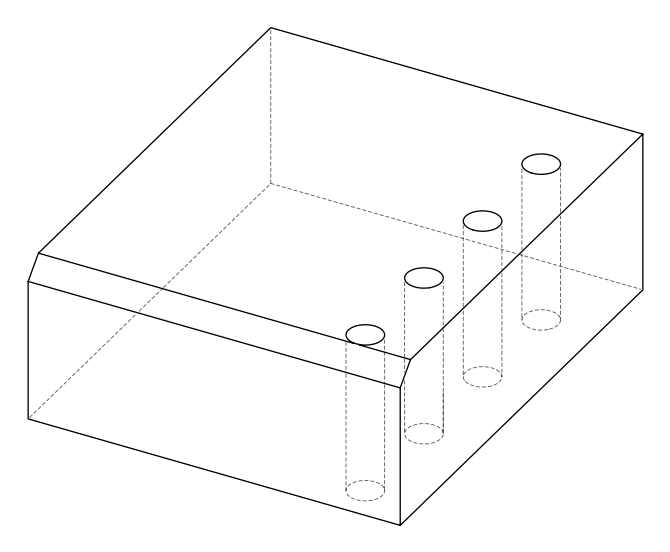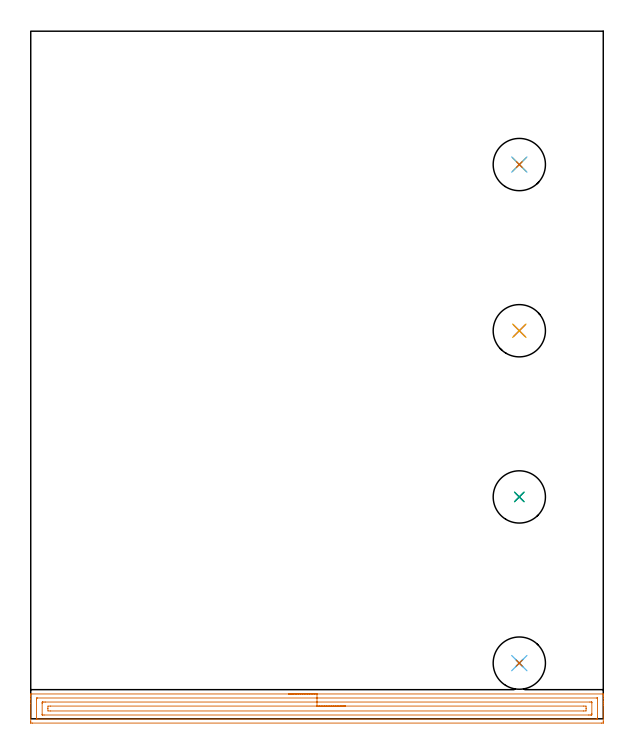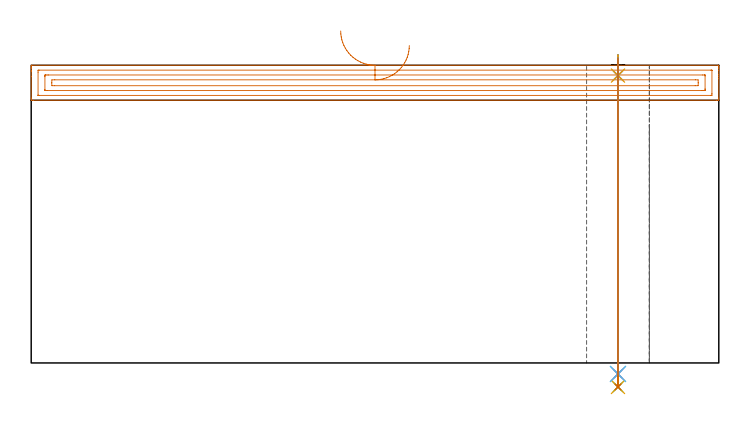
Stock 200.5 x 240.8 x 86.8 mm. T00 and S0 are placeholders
(PLAN: 13 operations, 9 tool changes, 9.9 min)
(1 AREA_MILL | FG_CHAMFER_SURFACE | UGT0205_001 | 6.64 min | 10432 mm3)
(2 SPOT_DRILL | STEP1HOLE | NXT0321_9005460120000 | 0.05 min | 182 mm3)
(3 SPOT_DRILL_1 | STEP1HOLE_1 | NXT0321_9005460120000 | 0.05 min | 184 mm3)
(4 SPOT_DRILL_2 | STEP1HOLE_2 | NXT0321_9005460120000 | 0.05 min | 184 mm3)
(5 SPOT_DRILL_3 | STEP1HOLE_3 | NXT0321_9005460120000 | 0.05 min | 183 mm3)
(6 DRILL_THROUGH_HOLE_INTO_CENTER | STEP1HOLE | NXT0301_065 | 0.37 min | 5881 mm3)
(7 DRILL_TO_ENLARGE_THROUGH_HOLE | STEP1HOLE | UGT0301_252 | 0.38 min | 16751 mm3)
(8 DRILL_THROUGH_HOLE_INTO_CENTER_1 | STEP1HOLE_1 | NXT0301_065 | 0.37 min | 5880 mm3)
(9 DRILL_TO_ENLARGE_THROUGH_HOLE_1 | STEP1HOLE_1 | UGT0301_252 | 0.38 min | 16749 mm3)
(10 DRILL_THROUGH_HOLE_INTO_CENTER_2 | STEP1HOLE_2 | NXT0301_065 | 0.37 min | 5881 mm3)
(11 DRILL_TO_ENLARGE_THROUGH_HOLE_2 | STEP1HOLE_2 | UGT0301_252 | 0.38 min | 16752 mm3)
(12 DRILL_THROUGH_HOLE_INTO_CENTER_3 | STEP1HOLE_3 | NXT0301_065 | 0.37 min | 5883 mm3)
(13 DRILL_TO_ENLARGE_THROUGH_HOLE_3 | STEP1HOLE_3 | UGT0301_252 | 0.38 min | 16750 mm3)
(TOOL UGT0205_001 | Chamfer Mill 20 x 3 x 45 deg. | D20 FL50 Z2)
(TOOL NXT0321_9005460120000 | NC Spot Drill, 142deg, 12mm, Carbide, Uncoated | D12 PA142 FL30 Z2)
(TOOL NXT0301_065 | Carbide Drill 9.4mm [860.1-0940-075A1-MM 2214] | D9.4 PA140 FL98 Z2)
(TOOL UGT0301_252 | Twist Drill 18.3 mm | D18.3 PA118 FL135 Z2)
(OP 1 AREA_MILL)
G17 G21 G94 G90
T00 M6
G54
G17 G0 G90 X90.25 Y8.7 S1061 M3
G43 Z96.8 H0
G94 G1 X90.288 Z95.928 F250.
X90.402 Z95.063
X90.591 Z94.212
X90.853 Z93.38
X91.187 Z92.574
X91.59 Z91.8
X92.058 Z91.064
X92.59 Z90.372
X93.179 Z89.729
X93.822 Z89.139
X94.514 Z88.608
X95.25 Z88.14
X96.024 Z87.737
X96.83 Z87.403
X97.662 Z87.141
X98.513 Z86.952
X99.378 Z86.838
X100.25 Z86.8
X200.326
X200.49 Y8.698 Z86.789
X200.493 Y8.632 Z86.724
X200.5 Y8.21 Z86.31
Y7.873 Z85.972
Y7.177 Z85.272
Y5.934 Z84.031
Y5.388 Z83.483
Y4.767 Z82.863
X200.499 Y-0.871 Z77.227
X200.496 Y-1.488 Z76.61
X200.493 Y-1.492 Z76.606
X199.879 Y-1.5 Z76.6
X0.621 Y-1.499 Z76.601
X0.007 Y-1.492 Z76.606
X0.004 Y-1.488 Z76.61
X0. Y-0.871 Z77.227
Y5.388 Z83.483
Y6.829 Z84.925
Y7.177 Z85.272
Y7.873 Z85.972
Y8.21 Z86.31
X0.007 Y8.632 Z86.724
X0.01 Y8.698 Z86.789
X0.174 Y8.7 Z86.8
X100.25
Y7.286 Z85.386
X198.201 Y7.285 Z85.385
X198.419 Y7.282 Z85.382
X198.477 Y7.279 Z85.379
X198.49 Y7.268 Z85.368
X198.496 Y7.235 Z85.335
X198.499 Y7.177 Z85.277
Y0.51 Z78.61
X198.493 Y0.023 Z78.123
X198.49 Y-0.072 Z78.028
X198.31 Y-0.081 Z78.019
X198.201 Y-0.085 Z78.015
X2.299
X2.081 Y-0.082 Z78.018
X2.023 Y-0.079 Z78.021
X2.01 Y-0.068 Z78.032
X2.004 Y-0.035 Z78.065
X2.001 Y0.023 Z78.123
X2. Y6.69 Z84.79
X2.006 Y7.177 Z85.277
X2.01 Y7.272 Z85.372
X2.19 Y7.281 Z85.381
X2.299 Y7.285 Z85.385
X100.25 Y7.286 Z85.386
Y5.872 Z83.972
X195.823 Y5.871 Z83.971
X196.305 Y5.869 Z83.969
X196.465 Y5.867 Z83.967
X196.485 Y5.865 Z83.965
X196.491 Y5.817 Z83.917
X196.497 Y5.713 Z83.813
X196.499 Y5.583 Z83.683
Y1.812 Z79.912
X196.498 Y1.619 Z79.719
X196.49 Y1.422 Z79.522
X196.477 Y1.335 Z79.435
X196.425 Y1.333 Z79.433
X196.305 Y1.33 Z79.43
X195.894 Y1.329 Z79.429
X195.412 Y1.328 Z79.428
X4.677 Y1.329 Z79.429
X4.195 Y1.331 Z79.431
X4.035 Y1.333 Z79.433
X4.015 Y1.335 Z79.435
X4.009 Y1.384 Z79.484
X4.003 Y1.487 Z79.587
X4.001 Y1.617 Z79.717
Y5.388 Z83.488
X4.002 Y5.581 Z83.681
X4.01 Y5.778 Z83.878
X4.023 Y5.865 Z83.965
X4.074 Y5.867 Z83.967
X4.195 Y5.87 Z83.97
X4.606 Y5.871 Z83.971
X5.088 Y5.872 Z83.972
X100.25
Y4.457 Z82.557
X193.661
X194.473 Y4.45 Z82.55
X194.5 Y3.618 Z81.718
Y3.6 Z81.7
X194.474 Y2.75 Z80.85
X193.625 Y2.743 Z80.843
X6.839
X6.027 Y2.75 Z80.85
X6. Y3.582 Z81.682
Y3.6 Z81.7
X6.026 Y4.45 Z82.55
X6.875 Y4.457 Z82.557
X100.25
X101.122 Z82.595
X101.986 Z82.709
X102.838 Z82.898
X103.67 Z83.16
X104.476 Z83.494
X105.25 Z83.897
X105.986 Z84.366
X106.678 Z84.897
X107.321 Z85.486
X107.91 Z86.129
X108.441 Z86.822
X108.91 Z87.557
X109.313 Z88.331
X109.647 Z89.137
X109.909 Z89.969
X110.098 Z90.821
X110.212 Z91.686
X110.25 Z92.557
G0 Z96.8
M5
M2
(OP 2 SPOT_DRILL)
G17 G21 G94 G90
T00 M6
G54
G17 G0 G90 X171.1 Y19.5 S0 M3
G43 Z96.8 H0
G94 G81 G98 Z83.8 F250. R89.8
G80
M5
M2
(OP 3 SPOT_DRILL_1)
G17 G21 G94 G90
T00 M6
G54
G17 G0 G90 X171.1 Y77.7 S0 M3
G43 Z96.8 H0
G94 G81 G98 Z83.8 F250. R89.8
G80
M5
M2
(OP 4 SPOT_DRILL_2)
G17 G21 G94 G90
T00 M6
G54
G17 G0 G90 X171.1 Y135.9 S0 M3
G43 Z96.8 H0
G94 G81 G98 Z83.8 F250. R89.8
G80
M5
M2
(OP 5 SPOT_DRILL_3)
G17 G21 G94 G90
T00 M6
G54
G17 G0 G90 X171.1 Y194.1 S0 M3
G43 Z96.8 H0
G94 G81 G98 Z83.8 F250. R89.8
G80
M5
M2
(OP 6 DRILL_THROUGH_HOLE_INTO_CENTER)
G17 G21 G94 G90
T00 M6
G54
G17 G0 G90 X171.1 Y19.5 S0 M3
G43 Z96.8 H1
G94 G73 G98 Z-3.211 F250. Q9.001 R88.8
G80
M5
M2
(OP 7 DRILL_TO_ENLARGE_THROUGH_HOLE)
G17 G21 G94 G90
T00 M6
G54
G17 G0 G90 X171.1 Y19.5 S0 M3
G43 Z96.8 H0
G94 G73 G98 Z-6.998 F250. Q15.633 R88.8
G80
M5
M2
(OP 8 DRILL_THROUGH_HOLE_INTO_CENTER_1)
G17 G21 G94 G90
T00 M6
G54
G17 G0 G90 X171.1 Y77.7 S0 M3
G43 Z96.8 H1
G94 G73 G98 Z-3.211 F250. Q9.001 R88.8
G80
M5
M2
(OP 9 DRILL_TO_ENLARGE_THROUGH_HOLE_1)
G17 G21 G94 G90
T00 M6
G54
G17 G0 G90 X171.1 Y77.7 S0 M3
G43 Z96.8 H0
G94 G73 G98 Z-6.998 F250. Q15.633 R88.8
G80
M5
M2
(OP 10 DRILL_THROUGH_HOLE_INTO_CENTER_2)
G17 G21 G94 G90
T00 M6
G54
G17 G0 G90 X171.1 Y135.9 S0 M3
G43 Z96.8 H1
G94 G73 G98 Z-3.211 F250. Q9.001 R88.8
G80
M5
M2
(OP 11 DRILL_TO_ENLARGE_THROUGH_HOLE_2)
G17 G21 G94 G90
T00 M6
G54
G17 G0 G90 X171.1 Y135.9 S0 M3
G43 Z96.8 H0
G94 G73 G98 Z-6.998 F250. Q15.633 R88.8
G80
M5
M2
(OP 12 DRILL_THROUGH_HOLE_INTO_CENTER_3)
G17 G21 G94 G90
T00 M6
G54
G17 G0 G90 X171.1 Y194.1 S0 M3
G43 Z96.8 H1
G94 G73 G98 Z-3.211 F250. Q9.001 R88.8
G80
M5
M2
(OP 13 DRILL_TO_ENLARGE_THROUGH_HOLE_3)
G17 G21 G94 G90
T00 M6
G54
G17 G0 G90 X171.1 Y194.1 S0 M3
G43 Z96.8 H0
G94 G73 G98 Z-6.998 F250. Q15.633 R88.8
G80
M5
M2
